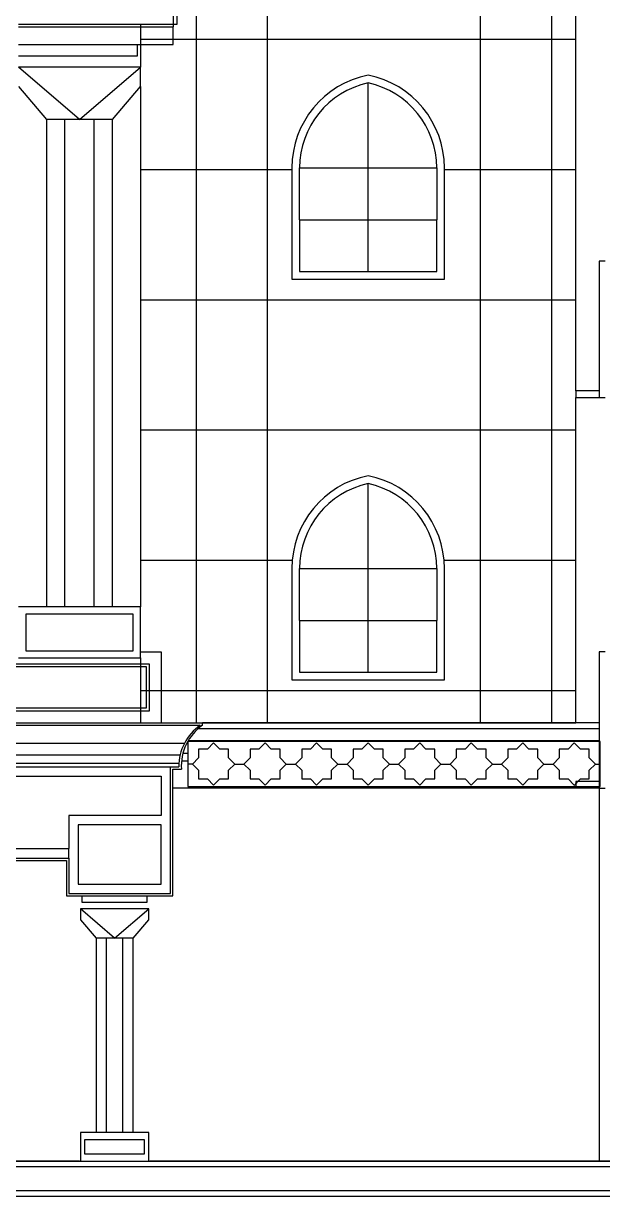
# Model space of a CAD drawing. Header units: inches. Extents: x 323.8 to 359.6, y 89.7 to 114.
# Drawn here: x 344.07 to 348.96, y 89.74 to 99.65 of the extents above; entities that cross this region are included whole.
import ezdxf

# ---------------------------------------------------------------- set-up
doc = ezdxf.new("R2010")
doc.units = ezdxf.units.IN
for name, color, linetype, lineweight in [('01_ORIGINAL_ENVELOPE', 7, 'Continuous', 25), ('02_ISLAMIC_WINDOWS', 7, 'Continuous', 25), ('03_ISLAMIC_BALCONIES', 7, 'Continuous', 25), ('04_GEOMETRIC_CAPITALS', 7, 'Continuous', 25), ('05_ISLAMIC_FRIEZES', 7, 'Continuous', 25)]:
    doc.layers.add(name, color=color, linetype=linetype, lineweight=lineweight)

msp = doc.modelspace()

# ---------------------------------------------------------------- linework, layer by layer
at = {"layer": '01_ORIGINAL_ENVELOPE'}
for points in [[(345.532, 99.5114), (345.532, 100.6114)], [(346.132, 99.5114), (346.132, 100.6114)], [(347.932, 99.5114), (347.932, 100.6114)], [(348.532, 99.5114), (348.532, 100.6114)], [(345.3353, 99.81), (345.3353, 99.64)], [(348.7344, 99.5114), (348.7344, 99.787)], [(344.031, 99.6176), (345.06, 99.6176)], [(345.06, 99.64), (345.06, 99.6176)], [(345.06, 99.6176), (345.06, 99.5114)], [(345.06, 99.6176), (345.3353, 99.6176)], [(345.3353, 99.64), (345.3353, 99.6176)], [(345.3353, 99.5114), (345.3353, 99.6176)], [(345.06, 99.4676), (345.3353, 99.4676), (345.3353, 99.5114)], [(345.06, 99.5114), (345.06, 99.4676)], [(345.06, 99.5114), (345.3353, 99.5114)], [(345.3353, 99.5114), (345.532, 99.5114)], [(345.532, 98.4114), (345.532, 99.5114)], [(345.532, 99.5114), (346.132, 99.5114)], [(346.132, 98.4114), (346.132, 99.5114)], [(346.132, 99.5114), (347.932, 99.5114)], [(347.932, 98.4114), (347.932, 99.5114)], [(347.932, 99.5114), (348.532, 99.5114)], [(348.532, 98.4114), (348.532, 99.5114)], [(348.532, 99.5114), (348.7344, 99.5114)], [(348.7344, 98.4114), (348.7344, 99.5114)], [(345.0315, 99.4676), (345.0315, 99.3676), (344.9204, 99.3676), (344.1704, 99.3676), (344.031, 99.3676)], [(344.031, 99.4676), (345.019, 99.4676), (345.0315, 99.4676)], [(345.0315, 99.4676), (345.06, 99.4676)], [(345.06, 99.4676), (345.06, 99.275)], [(345.06, 99.1122), (345.06, 99.275)], [(345.06, 99.1122), (345.06, 98.4114)], [(345.06, 98.4114), (345.06, 97.3114)], [(345.06, 98.4114), (345.532, 98.4114)], [(345.532, 97.3114), (345.532, 98.4114)], [(345.532, 98.4114), (346.132, 98.4114)], [(346.132, 97.3114), (346.132, 98.4114)], [(346.132, 98.4114), (346.3385, 98.4114)], [(347.6261, 98.4114), (347.932, 98.4114)], [(347.932, 97.3114), (347.932, 98.4114)], [(347.932, 98.4114), (348.532, 98.4114)], [(348.532, 97.3114), (348.532, 98.4114)], [(348.532, 98.4114), (348.7344, 98.4114)], [(348.7344, 97.3114), (348.7344, 98.4114)], [(345.06, 97.3114), (345.06, 96.2114)], [(345.06, 97.3114), (345.532, 97.3114)], [(345.532, 96.2114), (345.532, 97.3114)], [(345.532, 97.3114), (346.132, 97.3114)], [(346.132, 96.2114), (346.132, 97.3114)], [(346.132, 97.3114), (347.932, 97.3114)], [(347.932, 96.2114), (347.932, 97.3114)], [(347.932, 97.3114), (348.532, 97.3114)], [(348.532, 96.2114), (348.532, 97.3114)], [(348.532, 97.3114), (348.7344, 97.3114)], [(348.7344, 96.542), (348.7344, 97.3114)], [(348.7344, 96.542), (348.7344, 96.487)], [(348.932, 96.542), (348.7344, 96.542)], [(348.7344, 96.2114), (348.7344, 96.487)], [(348.7344, 96.487), (348.932, 96.487)], [(345.06, 96.2114), (345.06, 95.1114)], [(345.06, 96.2114), (345.532, 96.2114)], [(345.532, 95.1114), (345.532, 96.2114)], [(345.532, 96.2114), (346.132, 96.2114)], [(346.132, 95.1114), (346.132, 96.2114)], [(346.132, 96.2114), (347.932, 96.2114)], [(347.932, 95.1114), (347.932, 96.2114)], [(347.932, 96.2114), (348.532, 96.2114)], [(348.532, 95.1114), (348.532, 96.2114)], [(348.532, 96.2114), (348.7344, 96.2114)], [(348.7344, 95.1114), (348.7344, 96.2114)], [(345.06, 95.1114), (345.06, 94.717)], [(345.06, 95.1114), (345.532, 95.1114)], [(345.532, 94.0114), (345.532, 95.1114)], [(345.532, 95.1114), (346.132, 95.1114)], [(346.132, 94.0114), (346.132, 95.1114)], [(346.132, 95.1114), (346.3416, 95.1114)], [(347.623, 95.1114), (347.932, 95.1114)], [(347.932, 94.0114), (347.932, 95.1114)], [(347.932, 95.1114), (348.532, 95.1114)], [(348.532, 94.0114), (348.532, 95.1114)], [(348.532, 95.1114), (348.7344, 95.1114)], [(348.7344, 94.0114), (348.7344, 95.1114)], [(345.06, 94.3375), (345.06, 94.717)], [(345.06, 94.287), (345.06, 94.3375)], [(345.06, 94.3375), (345.068, 94.3375), (345.2344, 94.3375), (345.2344, 94.0114)], [(345.06, 93.8375), (343.9553, 93.8375), (343.9553, 94.2375), (345.06, 94.2375)], [(345.06, 94.287), (345.06, 94.2375)], [(345.06, 94.2375), (345.06, 94.2125)], [(345.06, 94.2375), (345.1344, 94.2375), (345.1344, 94.0114)], [(345.06, 93.8625), (343.9803, 93.8625), (343.9803, 94.2125), (345.06, 94.2125)], [(345.06, 94.2125), (345.06, 94.0114)], [(345.06, 94.2125), (345.1094, 94.2125), (345.1094, 94.0114)], [(345.1344, 94.0114), (345.1344, 93.8375), (345.06, 93.8375)], [(345.1094, 94.0114), (345.1094, 93.8625), (345.06, 93.8625)], [(345.06, 94.0114), (345.06, 93.8625)], [(345.06, 94.0114), (345.1094, 94.0114)], [(345.1094, 94.0114), (345.1344, 94.0114)], [(345.1344, 94.0114), (345.2344, 94.0114)], [(345.2344, 94.0114), (345.2344, 93.7375), (345.2344, 93.737)], [(345.2344, 94.0114), (345.532, 94.0114)], [(345.532, 93.737), (345.532, 94.0114)], [(345.532, 94.0114), (346.132, 94.0114)], [(346.132, 93.737), (346.132, 94.0114)], [(346.132, 94.0114), (347.932, 94.0114)], [(347.932, 93.737), (347.932, 94.0114)], [(347.932, 94.0114), (348.532, 94.0114)], [(348.532, 93.737), (348.7344, 93.737), (348.7344, 94.0114)], [(348.532, 93.737), (348.532, 94.0114)], [(348.532, 94.0114), (348.7344, 94.0114)], [(345.06, 93.8625), (345.06, 93.8375)], [(345.06, 93.8375), (345.06, 93.737), (345.2344, 93.737)], [(343.8553, 93.737), (345.2344, 93.737)], [(345.2344, 93.737), (345.5844, 93.737)], [(345.2344, 93.737), (345.532, 93.737)], [(345.532, 93.737), (346.132, 93.737)], [(345.5844, 93.717), (345.5844, 93.737)], [(348.932, 93.737), (345.5844, 93.737)], [(346.132, 93.737), (347.932, 93.737)], [(347.932, 93.737), (348.532, 93.737)], [(343.3006, 93.717), (345.5644, 93.717)], [(348.932, 93.687), (345.546, 93.687)], [(343.1859, 93.567), (343.2873, 93.567), (345.4319, 93.567)], [(348.932, 93.587), (345.463, 93.587)], [(343.1859, 93.467), (343.2443, 93.467), (345.395, 93.467)], [(345.4183, 93.4806), (345.46, 93.4806)], [(343.1859, 93.397), (345.385, 93.397)], [(343.1859, 93.367), (345.3144, 93.367)], [(344.4544, 92.596), (344.4544, 92.296), (345.3144, 92.296), (345.3144, 93.367)], [(345.3144, 93.367), (345.3844, 93.367)], [(345.3344, 93.187), (345.3344, 93.347), (345.3601, 93.347), (345.4052, 93.347)], [(345.4068, 93.4182), (345.46, 93.4182)], [(343.1859, 93.287), (345.2344, 93.287), (345.2344, 92.956), (344.4544, 92.956), (344.4544, 92.676)], [(348.7531, 93.242), (348.7344, 93.242), (348.7344, 93.2233)], [(348.932, 93.242), (348.7531, 93.242)], [(345.1131, 92.276), (345.1811, 92.276), (345.3344, 92.276), (345.3344, 93.187)], [(348.7344, 93.187), (345.3344, 93.187)], [(348.7344, 93.2233), (348.7344, 93.2)], [(348.7344, 93.2), (348.7344, 93.187)], [(348.932, 93.187), (348.7344, 93.187)], [(348.932, 93.187), (348.932, 90.037)], [(343.1859, 92.676), (344.4544, 92.676)], [(344.4544, 92.596), (344.4544, 92.676)], [(343.1859, 92.596), (344.4544, 92.596)], [(343.2811, 92.576), (344.4344, 92.576), (344.4344, 92.276), (344.5006, 92.276), (344.5687, 92.276)], [(344.5687, 92.276), (345.1131, 92.276)], [(345.1131, 92.276), (345.1131, 92.22), (345.0509, 92.22), (344.6309, 92.22), (344.5687, 92.22), (344.5687, 92.276)], [(343.298, 90.037), (344.553, 90.037)], [(344.545, 90.037), (343.306, 90.037)], [(344.553, 90.037), (345.13, 90.037)], [(345.13, 90.037), (348.932, 90.037)], [(353.132, 90.037), (352.932, 90.037), (349.182, 90.037), (348.932, 90.037), (345.138, 90.037)], [(348.932, 90.037), (349.182, 90.037)], [(359.5882, 89.737), (323.8195, 89.737)]]:
    msp.add_lwpolyline(points, dxfattribs=at)
for points in [[(344.5344, 92.376), (345.2344, 92.376), (345.2344, 92.876), (344.5344, 92.876)], [(323.8195, 89.787), (359.5882, 89.787), (359.5882, 89.987), (323.8195, 89.987)]]:
    msp.add_lwpolyline(points, close=True, dxfattribs=at)
for centre, end in [((345.8018, 93.3737), 180.91328), ((345.8218, 93.3737), 183.66114)]:
    msp.add_arc(centre, 0.4174, 124.65449, end, dxfattribs=at)
at = {"layer": '02_ISLAMIC_WINDOWS'}
for points in [[(346.9823, 98.425), (346.9823, 99.1427)], [(346.3385, 98.425), (346.3385, 98.4114)], [(346.3385, 98.4114), (346.3385, 97.4842), (347.6261, 97.4842), (347.6261, 98.4114)], [(346.4035, 97.9871), (346.4035, 98.425), (346.9823, 98.425)], [(346.9823, 97.9871), (346.9823, 98.425)], [(346.9823, 98.425), (347.5611, 98.425), (347.5611, 97.9871)], [(347.6261, 98.4114), (347.6261, 98.425)], [(346.4035, 97.9871), (346.9823, 97.9871)], [(346.4035, 97.9871), (346.4035, 97.5492), (346.9823, 97.5492)], [(346.9823, 97.5492), (347.5611, 97.5492), (347.5611, 97.9871)], [(346.9823, 97.5492), (346.9823, 97.9871)], [(346.9823, 97.9871), (347.5611, 97.9871)], [(346.9823, 95.0414), (346.9823, 95.7591)], [(346.3385, 95.0414), (346.3385, 94.1006), (347.6261, 94.1006), (347.6261, 95.0414)], [(346.4035, 94.6035), (346.4035, 95.0414), (346.9823, 95.0414)], [(346.9823, 94.6035), (346.9823, 95.0414)], [(346.9823, 95.0414), (347.5611, 95.0414), (347.5611, 94.6035)], [(346.4035, 94.6035), (346.9823, 94.6035)], [(346.4035, 94.6035), (346.4035, 94.1656), (346.9823, 94.1656)], [(346.9823, 94.1656), (347.5611, 94.1656), (347.5611, 94.6035)], [(346.9823, 94.1656), (346.9823, 94.6035)], [(346.9823, 94.6035), (347.5611, 94.6035)]]:
    msp.add_lwpolyline(points, dxfattribs=at)
for centre, radius, start, end in [((347.1379, 98.425), 0.7994, 101.22291, 180), ((346.8267, 98.425), 0.7994, 0, 78.77709), ((347.1379, 98.425), 0.7344, 102.23101, 180), ((346.8267, 98.425), 0.7344, 0, 77.76899), ((347.1379, 95.0414), 0.7994, 101.22291, 180), ((346.8267, 95.0414), 0.7994, 0, 78.77709), ((347.1379, 95.0414), 0.7344, 102.23101, 180), ((346.8267, 95.0414), 0.7344, 0, 77.76899)]:
    msp.add_arc(centre, radius, start, end, dxfattribs=at)
at = {"layer": '03_ISLAMIC_BALCONIES'}
for points in [[(348.982, 97.637), (348.932, 97.637), (348.932, 96.542)], [(348.932, 96.542), (348.932, 96.487)], [(348.932, 96.487), (348.932, 96.487), (348.982, 96.487)], [(348.982, 94.337), (348.932, 94.337), (348.932, 93.737)], [(348.932, 93.737), (348.932, 93.687)], [(348.932, 93.687), (348.932, 93.587)], [(348.932, 93.587), (348.932, 93.58)], [(348.932, 93.58), (348.932, 93.39)], [(348.932, 93.39), (348.932, 93.242)], [(348.932, 93.242), (348.932, 93.2)], [(348.932, 93.2), (348.932, 93.187)], [(348.932, 93.187), (348.932, 93.187)], [(348.932, 93.187), (348.982, 93.187)]]:
    msp.add_lwpolyline(points, dxfattribs=at)
at = {"layer": '04_GEOMETRIC_CAPITALS'}
for points in [[(345.06, 99.275), (344.031, 99.275)], [(344.5455, 98.835), (344.031, 99.275)], [(344.5455, 98.835), (345.06, 99.275)], [(344.031, 99.1122), (344.2677, 98.835)], [(344.8233, 98.835), (345.06, 99.1122)], [(344.2677, 98.835), (344.2677, 94.717)], [(344.422, 98.835), (344.2677, 98.835)], [(344.422, 94.717), (344.422, 98.835)], [(344.5455, 98.835), (344.422, 98.835)], [(344.669, 98.835), (344.5455, 98.835)], [(344.669, 94.717), (344.669, 98.835)], [(344.8233, 98.835), (344.669, 98.835)], [(344.8233, 94.717), (344.8233, 98.835)], [(344.2677, 94.717), (344.031, 94.717)], [(344.422, 94.717), (344.2677, 94.717)], [(344.669, 94.717), (344.422, 94.717)], [(344.8233, 94.717), (344.669, 94.717)], [(345.06, 94.717), (344.8233, 94.717)], [(344.031, 94.287), (345.06, 94.287)], [(345.13, 92.168), (344.553, 92.168)], [(344.553, 92.168), (344.553, 92.0755), (344.6857, 91.918)], [(344.8415, 91.918), (344.553, 92.168)], [(344.8415, 91.918), (345.13, 92.168)], [(344.9973, 91.918), (345.13, 92.0755), (345.13, 92.168)], [(344.6857, 91.918), (344.6857, 90.277)], [(344.7723, 91.918), (344.6857, 91.918)], [(344.7723, 90.277), (344.7723, 91.918)], [(344.8415, 91.918), (344.7723, 91.918)], [(344.9107, 91.918), (344.8415, 91.918)], [(344.9107, 90.277), (344.9107, 91.918)], [(344.9973, 91.918), (344.9107, 91.918)], [(344.9973, 90.277), (344.9973, 91.918)], [(344.6857, 90.277), (344.553, 90.277), (344.553, 90.037)], [(344.7723, 90.277), (344.6857, 90.277)], [(344.9107, 90.277), (344.7723, 90.277)], [(344.9973, 90.277), (344.9107, 90.277)], [(345.13, 90.037), (345.13, 90.277), (344.9973, 90.277)]]:
    msp.add_lwpolyline(points, dxfattribs=at)
for points in [[(344.0927, 94.347), (344.9983, 94.347), (344.9983, 94.657), (344.0927, 94.657)], [(344.5876, 90.097), (345.0954, 90.097), (345.0954, 90.217), (344.5876, 90.217)]]:
    msp.add_lwpolyline(points, close=True, dxfattribs=at)
at = {"layer": '05_ISLAMIC_FRIEZES'}
for points in [[(345.3353, 99.64), (345.37, 99.64), (345.37, 99.81)], [(344.031, 99.64), (345.06, 99.64)], [(345.06, 99.64), (345.3353, 99.64)], [(348.932, 93.58), (345.46, 93.58), (345.46, 93.4806)], [(345.8561, 93.39), (345.8038, 93.4423), (345.8038, 93.5163), (345.7298, 93.5163), (345.6775, 93.5686), (345.6252, 93.5163), (345.5512, 93.5163), (345.5512, 93.4423), (345.4989, 93.39)], [(346.2911, 93.39), (346.2388, 93.4423), (346.2388, 93.5163), (346.1648, 93.5163), (346.1125, 93.5686), (346.0602, 93.5163), (345.9862, 93.5163), (345.9862, 93.4423), (345.9339, 93.39)], [(346.7261, 93.39), (346.6738, 93.4423), (346.6738, 93.5163), (346.5998, 93.5163), (346.5475, 93.5686), (346.4952, 93.5163), (346.4212, 93.5163), (346.4212, 93.4423), (346.3689, 93.39)], [(347.1611, 93.39), (347.1088, 93.4423), (347.1088, 93.5163), (347.0348, 93.5163), (346.9825, 93.5686), (346.9302, 93.5163), (346.8562, 93.5163), (346.8562, 93.4423), (346.8039, 93.39)], [(347.5961, 93.39), (347.5438, 93.4423), (347.5438, 93.5163), (347.4698, 93.5163), (347.4175, 93.5686), (347.3652, 93.5163), (347.2912, 93.5163), (347.2912, 93.4423), (347.2389, 93.39)], [(348.0311, 93.39), (347.9788, 93.4423), (347.9788, 93.5163), (347.9048, 93.5163), (347.8525, 93.5686), (347.8002, 93.5163), (347.7262, 93.5163), (347.7262, 93.4423), (347.6739, 93.39)], [(348.4661, 93.39), (348.4138, 93.4423), (348.4138, 93.5163), (348.3398, 93.5163), (348.2875, 93.5686), (348.2352, 93.5163), (348.1612, 93.5163), (348.1612, 93.4423), (348.1089, 93.39)], [(348.9011, 93.39), (348.8488, 93.4423), (348.8488, 93.5163), (348.7748, 93.5163), (348.7225, 93.5686), (348.6702, 93.5163), (348.5962, 93.5163), (348.5962, 93.4423), (348.5439, 93.39)], [(348.94, 93.39), (348.94, 93.58), (348.932, 93.58)], [(345.46, 93.4806), (345.46, 93.4182)], [(345.46, 93.4182), (345.46, 93.39)], [(345.4989, 93.39), (345.46, 93.39)], [(345.46, 93.39), (345.46, 93.2), (348.7344, 93.2)], [(345.4989, 93.39), (345.5512, 93.3377), (345.5512, 93.2637), (345.6252, 93.2637), (345.6775, 93.2114), (345.7298, 93.2637), (345.8038, 93.2637), (345.8038, 93.3377), (345.8561, 93.39)], [(345.8561, 93.39), (345.895, 93.39), (345.9339, 93.39)], [(345.9339, 93.39), (345.9862, 93.3377), (345.9862, 93.2637), (346.0602, 93.2637), (346.1125, 93.2114), (346.1648, 93.2637), (346.2388, 93.2637), (346.2388, 93.3377), (346.2911, 93.39)], [(346.2911, 93.39), (346.33, 93.39), (346.3689, 93.39)], [(346.3689, 93.39), (346.4212, 93.3377), (346.4212, 93.2637), (346.4952, 93.2637), (346.5475, 93.2114), (346.5998, 93.2637), (346.6738, 93.2637), (346.6738, 93.3377), (346.7261, 93.39)], [(346.7261, 93.39), (346.765, 93.39), (346.8039, 93.39)], [(346.8039, 93.39), (346.8562, 93.3377), (346.8562, 93.2637), (346.9302, 93.2637), (346.9825, 93.2114), (347.0348, 93.2637), (347.1088, 93.2637), (347.1088, 93.3377), (347.1611, 93.39)], [(347.1611, 93.39), (347.2, 93.39), (347.2389, 93.39)], [(347.2389, 93.39), (347.2912, 93.3377), (347.2912, 93.2637), (347.3652, 93.2637), (347.4175, 93.2114), (347.4698, 93.2637), (347.5438, 93.2637), (347.5438, 93.3377), (347.5961, 93.39)], [(347.5961, 93.39), (347.635, 93.39), (347.6739, 93.39)], [(347.6739, 93.39), (347.7262, 93.3377), (347.7262, 93.2637), (347.8002, 93.2637), (347.8525, 93.2114), (347.9048, 93.2637), (347.9788, 93.2637), (347.9788, 93.3377), (348.0311, 93.39)], [(348.0311, 93.39), (348.07, 93.39), (348.1089, 93.39)], [(348.1089, 93.39), (348.1612, 93.3377), (348.1612, 93.2637), (348.2352, 93.2637), (348.2875, 93.2114), (348.3398, 93.2637), (348.4138, 93.2637), (348.4138, 93.3377), (348.4661, 93.39)], [(348.4661, 93.39), (348.505, 93.39), (348.5439, 93.39)], [(348.5439, 93.39), (348.5962, 93.3377), (348.5962, 93.2637), (348.6702, 93.2637), (348.7225, 93.2114), (348.7344, 93.2233)], [(348.7531, 93.242), (348.7748, 93.2637), (348.8488, 93.2637), (348.8488, 93.3377), (348.9011, 93.39)], [(348.9011, 93.39), (348.932, 93.39)], [(348.932, 93.2), (348.94, 93.2), (348.94, 93.39)], [(348.932, 93.39), (348.94, 93.39)], [(348.7344, 93.2233), (348.7531, 93.242)], [(348.7344, 93.2), (348.932, 93.2)]]:
    msp.add_lwpolyline(points, dxfattribs=at)

doc.saveas('drawing.dxf')
